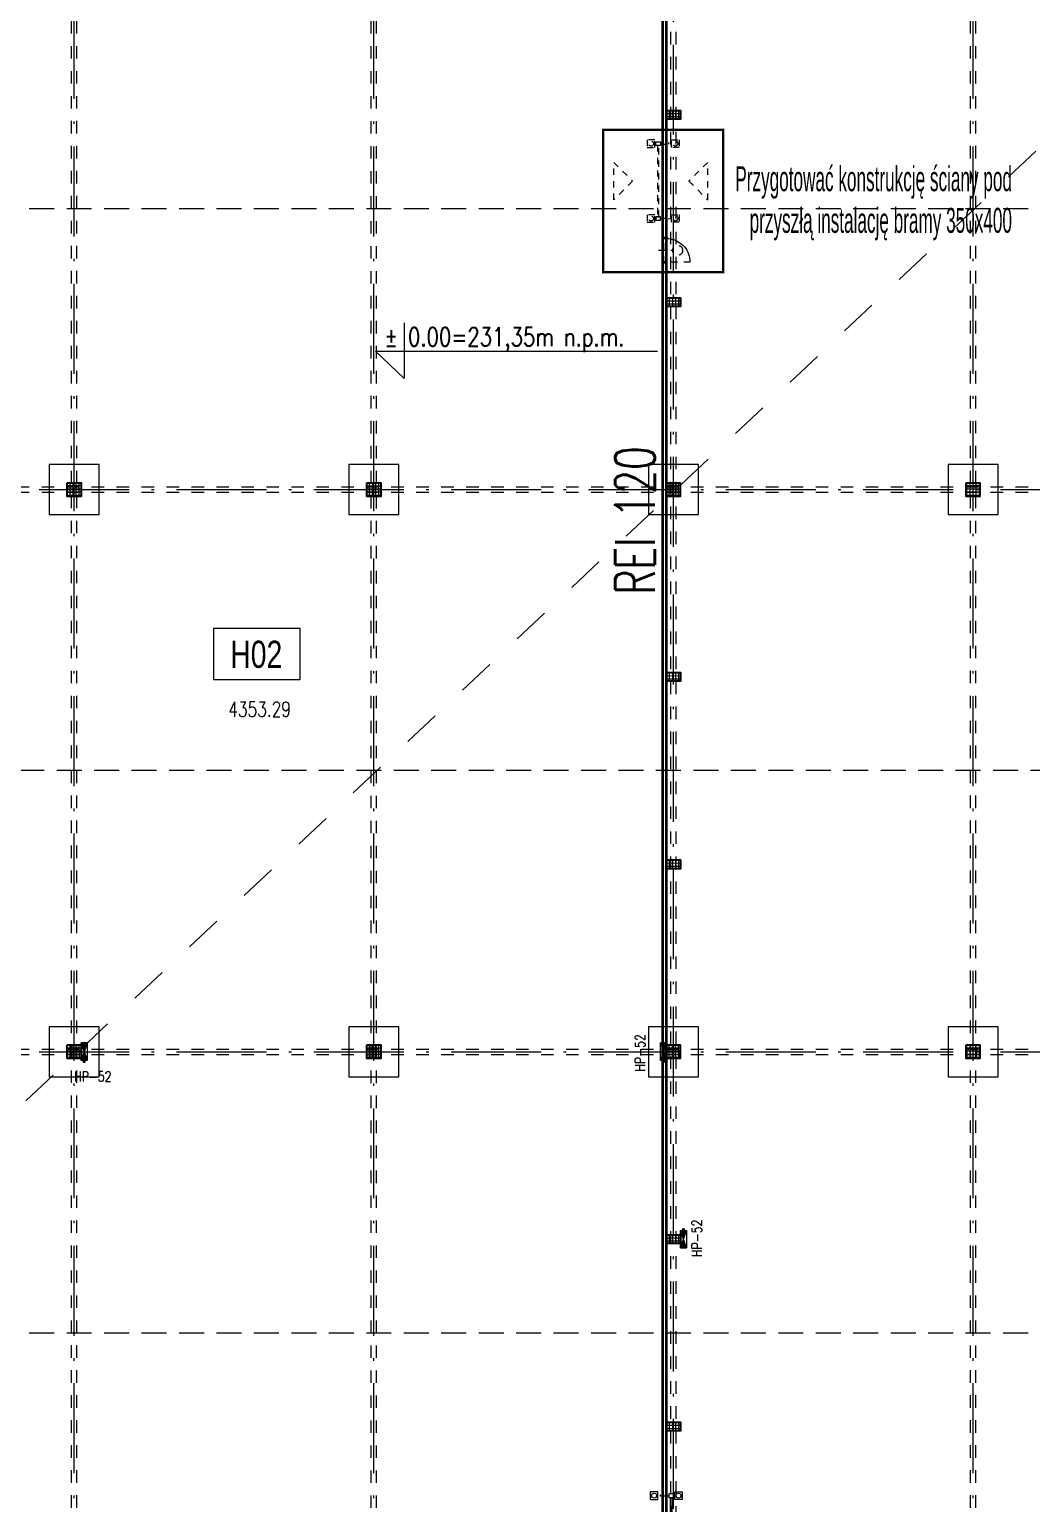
# Model space of a CAD drawing. Extents: x 6529560 to 6558080, y 5579316 to 5588131.
# Drawn here: x 6543551.5 to 6543591.6, y 5579522.6 to 5579581.6 of the extents above; entities that cross this region are included whole.
import ezdxf

# ---------------------------------------------------------------- set-up
doc = ezdxf.new("R2010")
doc.units = 0
doc.header["$MEASUREMENT"] = 0
for name, pattern in [('0.5_0.5', [1, 0.5, -0.5]), ('1$0$0$5', [1.5, 1, -0.5]), ('ACAD_ISO10W100', [18, 12, -3, 0, -3]), ('GR_SOLID', [0])]:
    doc.linetypes.add(name, pattern=pattern)
doc.layers.get('Defpoints').update_dxf_attribs({"linetype": 'CONTINUOUS'})
for name, color, linetype, lineweight in [('_AS_hydrantowa_opis', 7, 'CONTINUOUS', 25), ('_AS_hydrantowa_szafki', 240, 'CONTINUOUS', 25), ('_AS_WH_hydrant', 1, 'CONTINUOUS', 15), ('arch_bramy', 4, 'CONTINUOUS', 15), ('arch_drzwi i okna', 4, 'CONTINUOUS', 15), ('arch_drzwi i okna_znaczniki', 130, 'CONTINUOUS', 9), ('arch_fundamenty na rzucie', 3, 'CONTINUOUS', 15), ('arch_opisy', 20, 'CONTINUOUS', 13), ('arch_opisy elewacje', 7, 'GR_SOLID', 25), ('arch_osie', 181, 'CONTINUOUS', 5), ('arch_powierzchnia', 6, 'CONTINUOUS', 35), ('arch_rampa odbojnice', 255, 'CONTINUOUS', 13), ('arch_sciany dzialowe cienkie na hali', 52, 'CONTINUOUS', 15), ('arch_sciany murowane wewnetrzne', 20, 'CONTINUOUS', 25), ('arch_slupy wypelnienie', 9, 'CONTINUOUS', 13), ('arch_słupy', 8, 'CONTINUOUS', 25), ('arch_urządzenia sanitarne', 4, 'GR_SOLID', 13), ('arch_zadaszenie kratownica', 94, 'CONTINUOUS', 15), ('arch_zadaszenie krawedzie', 12, 'CONTINUOUS', 18), ('AUSSENMASSE_N3', 7, 'GR_SOLID', 18)]:
    doc.layers.add(name, color=color, linetype=linetype, lineweight=lineweight)
doc.styles.add('B_text', font='simplex.shx', dxfattribs={"width": 0.7})
doc.styles.add('GR_STANDARD', font='simplex.shx')
doc.styles.add('KA_opisy_pionów', font='romans.shx', dxfattribs={"width": 0.8})
doc.styles.get("Standard").update_dxf_attribs({"font": 'arial.ttf', "width": 0.75})
doc.styles.add('styl1', font='romans.shx', dxfattribs={"width": 0.75})
pattern_1 = [(270, (-171.38733, 0), (0.125, 0), []), (0, (-171.38733, 0), (0, 0.125), [])]
pattern_2 = [(270, (-171.46233, 0), (0.125, 0), []), (0, (-171.46233, 0), (0, 0.125), [])]

# ---------------------------------------------------------------- blocks, each defined once
blk = doc.blocks.new('A$C6D4A2805')
at = {"layer": '_AS_WH_hydrant'}
h = blk.add_hatch(color=1, dxfattribs=at)
h.dxf.hatch_style = 1
h.paths.add_polyline_path([(350, -125), (700, 0), (700, -250)])
h.paths.add_polyline_path([(0, 0), (350, -125), (0, -250)])
at = {"layer": '_AS_hydrantowa_szafki'}
blk.add_circle((743, -125), 26, dxfattribs=at)
at = {"layer": '_AS_WH_hydrant'}
for p, q in [((0, -250), (700, 0)), ((0, 0), (700, 0)), ((0, 0), (700, -250)), ((0, 0), (0, -250)), ((700, 0), (700, -250)), ((700, -250), (0, -250))]:
    blk.add_line(p, q, dxfattribs=at)

msp = doc.modelspace()

# ---------------------------------------------------------------- hatches: boundary and pattern name
at = {"layer": 'arch_slupy wypelnienie'}
h = msp.add_hatch(dxfattribs=at)
h.set_pattern_fill('ANSI37', color=256, angle=225)
h.set_pattern_definition([(270, (-4e-07, 32.14815), (0.125, 0), []), (0, (-4e-07, 32.14815), (0, 0.125), [])])
h.paths.add_polyline_path([(6543577.0072, 5579578.3951), (6543577.5572, 5579578.3951), (6543577.5572, 5579578.0451), (6543577.0072, 5579578.0451)])
h = msp.add_hatch(dxfattribs=at)
h.set_pattern_fill('ANSI37', color=256, angle=225)
h.set_pattern_definition([(270, (-3e-07, 24.64815), (0.125, 0), []), (0, (-3e-07, 24.64815), (0, 0.125), [])])
h.paths.add_polyline_path([(6543577.0072, 5579570.8951), (6543577.5572, 5579570.8951), (6543577.5572, 5579570.5451), (6543577.0072, 5579570.5451)])
h = msp.add_hatch(dxfattribs=at)
h.set_pattern_fill('ANSI37', color=256, angle=225)
h.set_pattern_definition(pattern_1)
h.paths.add_polyline_path([(6543553.0065, 5579563.4952), (6543553.5565, 5579563.4951), (6543553.5564, 5579562.9451), (6543553.0064, 5579562.9452)])
h = msp.add_hatch(dxfattribs=at)
h.set_pattern_fill('ANSI37', color=256, angle=225)
h.set_pattern_definition(pattern_1)
h.paths.add_polyline_path([(6543565.0065, 5579563.4952), (6543565.5565, 5579563.4951), (6543565.5564, 5579562.9451), (6543565.0064, 5579562.9452)])
h = msp.add_hatch(dxfattribs=at)
h.set_pattern_fill('ANSI37', color=256, angle=225)
h.set_pattern_definition(pattern_1)
h.paths.add_polyline_path([(6543577.0065, 5579563.4952), (6543577.5565, 5579563.4951), (6543577.5564, 5579562.9451), (6543577.0064, 5579562.9452)])
h = msp.add_hatch(dxfattribs=at)
h.set_pattern_fill('ANSI37', color=256, angle=225)
h.set_pattern_definition(pattern_2)
h.paths.add_polyline_path([(6543589.0065, 5579563.4952), (6543589.5565, 5579563.4951), (6543589.5564, 5579562.9451), (6543589.0064, 5579562.9452)])
h = msp.add_hatch(dxfattribs=at)
h.set_pattern_fill('ANSI37', color=256, angle=225)
h.set_pattern_definition([(270, (-1e-07, 9.64819), (0.125, 0), []), (0, (-1e-07, 9.64819), (0, 0.125), [])])
h.paths.add_polyline_path([(6543577.0072, 5579555.8952), (6543577.5572, 5579555.8952), (6543577.5572, 5579555.5452), (6543577.0072, 5579555.5452)])
h = msp.add_hatch(dxfattribs=at)
h.set_pattern_fill('ANSI37', color=256, angle=225)
h.set_pattern_definition([(270, (-3e-08, 2.14819), (0.125, 0), []), (0, (-3e-08, 2.14819), (0, 0.125), [])])
h.paths.add_polyline_path([(6543577.0072, 5579548.3952), (6543577.5572, 5579548.3952), (6543577.5572, 5579548.0452), (6543577.0072, 5579548.0452)])
h = msp.add_hatch(dxfattribs=at)
h.set_pattern_fill('ANSI37', color=256, angle=225)
h.set_pattern_definition(pattern_1)
h.paths.add_polyline_path([(6543553.0065, 5579540.9952), (6543553.5565, 5579540.9951), (6543553.5564, 5579540.4451), (6543553.0064, 5579540.4452)])
h = msp.add_hatch(dxfattribs=at)
h.set_pattern_fill('ANSI37', color=256, angle=225)
h.set_pattern_definition(pattern_1)
h.paths.add_polyline_path([(6543565.0065, 5579540.9952), (6543565.5565, 5579540.9951), (6543565.5564, 5579540.4451), (6543565.0064, 5579540.4452)])
h = msp.add_hatch(dxfattribs=at)
h.set_pattern_fill('ANSI37', color=256, angle=225)
h.set_pattern_definition(pattern_1)
h.paths.add_polyline_path([(6543577.0065, 5579540.9952), (6543577.5565, 5579540.9951), (6543577.5564, 5579540.4451), (6543577.0064, 5579540.4452)])
h = msp.add_hatch(dxfattribs=at)
h.set_pattern_fill('ANSI37', color=256, angle=225)
h.set_pattern_definition(pattern_2)
h.paths.add_polyline_path([(6543589.0065, 5579540.9952), (6543589.5565, 5579540.9951), (6543589.5564, 5579540.4451), (6543589.0064, 5579540.4452)])
h = msp.add_hatch(dxfattribs=at)
h.set_pattern_fill('ANSI37', color=256, angle=225)
h.set_pattern_definition([(270, (1e-07, -12.85181), (0.125, 0), []), (0, (1e-07, -12.85181), (0, 0.125), [])])
h.paths.add_polyline_path([(6543577.0072, 5579533.3952), (6543577.5572, 5579533.3952), (6543577.5572, 5579533.0452), (6543577.0072, 5579533.0452)])
h = msp.add_hatch(dxfattribs=at)
h.set_pattern_fill('ANSI37', color=256, angle=225)
h.set_pattern_definition([(270, (2e-07, -20.35181), (0.125, 0), []), (0, (2e-07, -20.35181), (0, 0.125), [])])
h.paths.add_polyline_path([(6543577.0072, 5579525.8952), (6543577.5572, 5579525.8952), (6543577.5572, 5579525.5452), (6543577.0072, 5579525.5452)])

# ---------------------------------------------------------------- linework, layer by layer
at = {"layer": 'arch_bramy', "linetype": '0.5_0.5', "ltscale": 0.5, "extrusion": (0, 0, -1)}
msp.add_lwpolyline([(-6543576.7623, 5579577.0451), (-6543576.7623, 5579576.9951), (-6543576.5823, 5579576.9951), (-6543576.5823, 5579577.1351), (-6543576.7623, 5579577.1351), (-6543576.7623, 5579577.0451), (-6543577.1023, 5579577.0451), (-6543577.1023, 5579577.0951), (-6543577.0823, 5579577.0951)], dxfattribs=at)
at = {"layer": 'arch_bramy', "linetype": '0.5_0.5', "ltscale": 0.5}
for points in [[(6543576.7023, 5579574.1351), (6543576.7023, 5579576.9951), (6543576.6423, 5579576.9951), (6543576.6423, 5579574.1351), (6543576.7023, 5579574.1351)], [(6543576.7623, 5579574.0851), (6543576.7623, 5579574.1351), (6543576.5823, 5579574.1351), (6543576.5823, 5579573.9951), (6543576.7623, 5579573.9951), (6543576.7623, 5579574.0851), (6543577.1023, 5579574.0851), (6543577.1023, 5579574.0351), (6543577.0823, 5579574.0351)]]:
    msp.add_lwpolyline(points, dxfattribs=at)
at = {"layer": 'arch_bramy', "extrusion": (0, 0, -1)}
msp.add_lwpolyline([(-6543577.1023, 5579522.9351), (-6543577.1023, 5579522.8851), (-6543577.2823, 5579522.8851), (-6543577.2823, 5579523.0251), (-6543577.1023, 5579523.0251), (-6543577.1023, 5579522.9351), (-6543576.7623, 5579522.9351), (-6543576.7623, 5579522.9851), (-6543576.7823, 5579522.9851)], dxfattribs=at)
at = {"layer": 'arch_bramy'}
msp.add_lwpolyline([(6543577.1623, 5579520.0251), (6543577.1623, 5579522.8851), (6543577.2223, 5579522.8851), (6543577.2223, 5579520.0251), (6543577.1623, 5579520.0251)], dxfattribs=at)
at = {"layer": 'arch_drzwi i okna', "linetype": '0.5_0.5', "ltscale": 0.5, "extrusion": (0, 0, -1)}
for points in [[(-6543577.0073, 5579573.32), (-6543577.0253, 5579573.32), (-6543577.0253, 5579573.27), (-6543576.9628, 5579573.27), (-6543576.9628, 5579573.255), (-6543576.8372, 5579573.255), (-6543576.8372, 5579573.32), (-6543576.8572, 5579573.32)], [(-6543577.0038, 5579573.265), (-6543577.0857, 5579573.2614), (-6543577.167, 5579573.2507), (-6543577.2471, 5579573.233), (-6543577.3253, 5579573.2083), (-6543577.401, 5579573.1769), (-6543577.4738, 5579573.1391), (-6543577.543, 5579573.095), (-6543577.608, 5579573.0451), (-6543577.6685, 5579572.9897), (-6543577.7239, 5579572.9292), (-6543577.7738, 5579572.8642), (-6543577.8179, 5579572.795), (-6543577.8557, 5579572.7223), (-6543577.8871, 5579572.6465), (-6543577.9118, 5579572.5683), (-6543577.9295, 5579572.4882), (-6543577.9402, 5579572.4069), (-6543577.9438, 5579572.325), (-6543576.9638, 5579572.325), (-6543576.9638, 5579573.265), (-6543577.0038, 5579573.265), (-6543577.0038, 5579572.325)]]:
    msp.add_lwpolyline(points, dxfattribs=at)
at = {"layer": 'arch_drzwi i okna', "linetype": '0.5_0.5', "ltscale": 0.5}
msp.add_lwpolyline([(6543577.0073, 5579572.27), (6543577.0253, 5579572.27), (6543577.0253, 5579572.32), (6543576.9628, 5579572.32), (6543576.9628, 5579572.335), (6543576.8372, 5579572.335), (6543576.8372, 5579572.27), (6543576.8572, 5579572.27)], dxfattribs=at)
at = {"layer": 'arch_drzwi i okna_znaczniki', "linetype": '0.5_0.5', "ltscale": 0.5}
msp.add_line((6543576.6804, 5579572.795), (6543577.2492, 5579572.795), dxfattribs=at)
msp.add_circle((6543577.4492, 5579572.795, 13.8796), 0.2, dxfattribs=at)
at = {"layer": 'arch_fundamenty na rzucie', "extrusion": (4.9484e-09, 8.02145e-10, 1)}
for points in [[(6543554.2816, 5579564.22), (6543552.2816, 5579564.2203), (6543552.2814, 5579562.2203), (6543554.2814, 5579562.22)], [(6543566.2816, 5579564.22), (6543564.2816, 5579564.2203), (6543564.2814, 5579562.2203), (6543566.2814, 5579562.22)], [(6543578.2816, 5579564.22), (6543576.2816, 5579564.2202), (6543576.2814, 5579562.2202), (6543578.2814, 5579562.22)], [(6543590.2816, 5579564.22), (6543588.2816, 5579564.2202), (6543588.2814, 5579562.2202), (6543590.2814, 5579562.22)], [(6543554.2816, 5579541.72), (6543552.2816, 5579541.7203), (6543552.2814, 5579539.7203), (6543554.2814, 5579539.72)], [(6543566.2816, 5579541.72), (6543564.2816, 5579541.7203), (6543564.2814, 5579539.7203), (6543566.2814, 5579539.72)], [(6543578.2816, 5579541.72), (6543576.2816, 5579541.7202), (6543576.2814, 5579539.7202), (6543578.2814, 5579539.72)], [(6543590.2816, 5579541.72), (6543588.2816, 5579541.7202), (6543588.2814, 5579539.7202), (6543590.2814, 5579539.72)]]:
    msp.add_lwpolyline(points, close=True, dxfattribs=at)
at = {"layer": 'arch_opisy'}
msp.add_lwpolyline([(6543566.5004, 5579569.8938), (6543566.5004, 5579567.6651), (6543565.3505, 5579568.7545), (6543576.6408, 5579568.7545)], dxfattribs=at)
msp.add_lwpolyline([(6543558.8616, 5579555.6188), (6543562.336, 5579555.6188), (6543562.336, 5579557.6595), (6543558.8616, 5579557.6595)], close=True, dxfattribs=at)
at = {"layer": 'arch_osie', "linetype": 'ACAD_ISO10W100', "ltscale": 0.3, "extrusion": (-4.94832e-09, -8.0265e-10, 1), "elevation": 0}
msp.add_lwpolyline([(6543577.2822, 5579500.4239), (6543577.2822, 5579616.1902)], dxfattribs=at)
at = {"layer": 'arch_osie', "linetype": 'ACAD_ISO10W100', "ltscale": 0.3, "extrusion": (-4.94832e-09, -8.0265e-10, 1)}
for points in [[(6543553.2822, 5579501.8539), (6543553.2822, 5579613.5652)], [(6543565.2822, 5579501.8539), (6543565.2822, 5579613.5652)], [(6543589.2822, 5579501.8539), (6543589.2822, 5579613.5652)], [(6543507.8822, 5579563.2202), (6543634.6822, 5579563.2202)], [(6543507.8822, 5579540.7202), (6543634.6822, 5579540.7202)]]:
    msp.add_lwpolyline(points, dxfattribs=at)
at = {"layer": 'arch_osie', "linetype": '0.5_0.5', "ltscale": 3}
msp.add_lwpolyline([(6543529.4815, 5579518.2102), (6543625.5823, 5579608.5152)], dxfattribs=at)
at = {"layer": 'arch_osie', "linetype": '0.5_0.5', "const_width": 0.1}
msp.add_lwpolyline([(6543574.4692, 5579577.618), (6543579.2698, 5579577.618), (6543579.2698, 5579571.9218), (6543574.4692, 5579571.9218)], close=True, dxfattribs=at)
at = {"layer": 'arch_powierzchnia'}
for points in [[(6543576.8573, 5579608.5202), (6543529.4823, 5579608.5202), (6543529.4823, 5579540.5194), (6543516.9822, 5579540.5202), (6543516.9821, 5579535.2952), (6543529.4815, 5579535.2952), (6543529.4921, 5579518.1502), (6543576.8573, 5579518.1502)], [(6543577.0074, 5579585.2951), (6543613.9823, 5579585.2951), (6543613.9823, 5579579.8952), (6543625.5823, 5579579.8963), (6543625.5822, 5579574.6702), (6543619.2821, 5579574.6696), (6543619.2822, 5579563.0202), (6543625.5823, 5579563.0208), (6543625.5823, 5579518.1452), (6543577.0072, 5579518.1452)]]:
    msp.add_lwpolyline(points, close=True, dxfattribs=at)
at = {"layer": 'arch_rampa odbojnice', "color": 7, "linetype": '0.5_0.5', "ltscale": 0.5}
for points in [[(6543576.5323, 5579576.9151), (6543576.5323, 5579577.2151), (6543576.2323, 5579577.2151), (6543576.2323, 5579576.9151)], [(6543577.2092, 5579576.9151), (6543577.2092, 5579577.2151), (6543577.5092, 5579577.2151), (6543577.5092, 5579576.9151)], [(6543576.5323, 5579573.9151), (6543576.5323, 5579574.2151), (6543576.2323, 5579574.2151), (6543576.2323, 5579573.9151)], [(6543577.2092, 5579573.9151), (6543577.2092, 5579574.2151), (6543577.5092, 5579574.2151), (6543577.5092, 5579573.9151)]]:
    msp.add_lwpolyline(points, close=True, dxfattribs=at)
at = {"layer": 'arch_rampa odbojnice', "color": 7}
for points in [[(6543576.6554, 5579522.8051), (6543576.6554, 5579523.1051), (6543576.3554, 5579523.1051), (6543576.3554, 5579522.8051)], [(6543577.3323, 5579522.8051), (6543577.3323, 5579523.1051), (6543577.6323, 5579523.1051), (6543577.6323, 5579522.8051)]]:
    msp.add_lwpolyline(points, close=True, dxfattribs=at)
at = {"layer": 'arch_rampa odbojnice', "color": 7, "linetype": '0.5_0.5', "ltscale": 0.5}
for centre in [(6543576.3823, 5579577.0652, 13.8796), (6543577.3592, 5579577.0652, 13.8796), (6543576.3823, 5579574.0652, 13.8796), (6543577.3592, 5579574.0652, 13.8796)]:
    msp.add_circle(centre, 0.0994, dxfattribs=at)
at = {"layer": 'arch_rampa odbojnice', "color": 7}
for centre in [(6543576.5054, 5579522.9553, 13.8796), (6543577.4823, 5579522.9553, 13.8796)]:
    msp.add_circle(centre, 0.0994, dxfattribs=at)
at = {"layer": 'arch_sciany dzialowe cienkie na hali'}
msp.add_lwpolyline([(6543576.8573, 5579600.9202), (6543577.0073, 5579600.9202), (6543577.0073, 5579522.9351), (6543576.8573, 5579522.9351)], close=True, dxfattribs=at)
at = {"layer": 'arch_sciany murowane wewnetrzne', "linetype": '0.5_0.5', "ltscale": 0.5}
for p, q in [((6543577.0073, 5579573.295), (6543576.8572, 5579573.295)), ((6543577.0073, 5579572.295), (6543576.8572, 5579572.295))]:
    msp.add_line(p, q, dxfattribs=at)
at = {"layer": 'arch_słupy'}
for points in [[(6543577.0072, 5579578.3951), (6543577.5572, 5579578.3951), (6543577.5572, 5579578.0451), (6543577.0072, 5579578.0451)], [(6543577.0072, 5579570.8951), (6543577.5572, 5579570.8951), (6543577.5572, 5579570.5451), (6543577.0072, 5579570.5451)], [(6543577.0072, 5579555.8952), (6543577.5572, 5579555.8952), (6543577.5572, 5579555.5452), (6543577.0072, 5579555.5452)], [(6543577.0072, 5579548.3952), (6543577.5572, 5579548.3952), (6543577.5572, 5579548.0452), (6543577.0072, 5579548.0452)], [(6543577.0072, 5579533.3952), (6543577.5572, 5579533.3952), (6543577.5572, 5579533.0452), (6543577.0072, 5579533.0452)], [(6543577.0072, 5579525.8952), (6543577.5572, 5579525.8952), (6543577.5572, 5579525.5452), (6543577.0072, 5579525.5452)]]:
    msp.add_lwpolyline(points, close=True, dxfattribs=at)
at = {"layer": 'arch_słupy', "extrusion": (4.9484e-09, 8.02145e-10, 1)}
for points in [[(6543553.0065, 5579563.4952), (6543553.5565, 5579563.4951), (6543553.5564, 5579562.9451), (6543553.0064, 5579562.9452), (6543553.0065, 5579563.4952)], [(6543565.0065, 5579563.4952), (6543565.5565, 5579563.4951), (6543565.5564, 5579562.9451), (6543565.0064, 5579562.9452), (6543565.0065, 5579563.4952)], [(6543577.0065, 5579563.4952), (6543577.5565, 5579563.4951), (6543577.5564, 5579562.9451), (6543577.0064, 5579562.9452), (6543577.0065, 5579563.4952)], [(6543589.0065, 5579563.4952), (6543589.5565, 5579563.4951), (6543589.5564, 5579562.9451), (6543589.0064, 5579562.9452), (6543589.0065, 5579563.4952)], [(6543553.0065, 5579540.9952), (6543553.5565, 5579540.9951), (6543553.5564, 5579540.4451), (6543553.0064, 5579540.4452), (6543553.0065, 5579540.9952)], [(6543565.0065, 5579540.9952), (6543565.5565, 5579540.9951), (6543565.5564, 5579540.4451), (6543565.0064, 5579540.4452), (6543565.0065, 5579540.9952)], [(6543577.0065, 5579540.9952), (6543577.5565, 5579540.9951), (6543577.5564, 5579540.4451), (6543577.0064, 5579540.4452), (6543577.0065, 5579540.9952)], [(6543589.0065, 5579540.9952), (6543589.5565, 5579540.9951), (6543589.5564, 5579540.4451), (6543589.0064, 5579540.4452), (6543589.0065, 5579540.9952)]]:
    msp.add_lwpolyline(points, dxfattribs=at)
at = {"layer": 'arch_urządzenia sanitarne', "linetype": '0.5_0.5', "ltscale": 0.5}
for points in [[(6543574.8923, 5579574.8151), (6543574.8923, 5579576.3151), (6543575.6423, 5579575.5651), (6543574.8923, 5579574.8151)], [(6543578.6527, 5579574.8151), (6543578.6527, 5579576.3151), (6543577.9027, 5579575.5651), (6543578.6527, 5579574.8151)]]:
    msp.add_lwpolyline(points, dxfattribs=at)
at = {"layer": 'arch_zadaszenie kratownica', "linetype": '0.5_0.5'}
for points in [[(6543553.1772, 5579518.4702), (6543553.1772, 5579608.5202)], [(6543553.3872, 5579518.4702), (6543553.3872, 5579608.5202)], [(6543565.1772, 5579518.4665), (6543565.1772, 5579608.5165)], [(6543565.3872, 5579518.4665), (6543565.3872, 5579608.5165)], [(6543589.1772, 5579518.4701), (6543589.1772, 5579608.5202)], [(6543589.3872, 5579518.4701), (6543589.3872, 5579608.5202)], [(6543577.1772, 5579517.0352), (6543577.1772, 5579607.0852)], [(6543577.3872, 5579517.0352), (6543577.3872, 5579607.0852)], [(6543516.9822, 5579563.3252), (6543625.5822, 5579563.3252)], [(6543516.9822, 5579563.1152), (6543625.5822, 5579563.1152)], [(6543516.9822, 5579540.8252), (6543625.5822, 5579540.8252)], [(6543516.9822, 5579540.6152), (6543625.5822, 5579540.6152)]]:
    msp.add_lwpolyline(points, dxfattribs=at)
at = {"layer": 'arch_zadaszenie krawedzie', "linetype": '1$0$0$5'}
for points in [[(6543516.9822, 5579574.4698), (6543625.5822, 5579574.4698)], [(6543625.5822, 5579551.9702), (6543516.9822, 5579551.9695)], [(6543516.9822, 5579529.4692), (6543625.5822, 5579529.4692)]]:
    msp.add_lwpolyline(points, dxfattribs=at)

# ---------------------------------------------------------------- block references
at = {"layer": '_AS_WH_hydrant', "xscale": 0.001000000005999, "yscale": 0.001000000005999, "zscale": 0.001000000005999}
for p, rotation in [((6543553.8065, 5579541.0701, 13.8427), 270), ((6543577.0081, 5579541.0701, 13.8427), 270), ((6543577.5589, 5579532.8701, 13.8427), 90)]:
    msp.add_blockref('A$C6D4A2805', p, dxfattribs=dict(at, rotation=rotation))

# ---------------------------------------------------------------- texts
at = {"layer": '_AS_hydrantowa_opis', "char_height": 0.4, "width": 16.561067, "attachment_point": 1, "rotation": 90, "style": 'KA_opisy_pionów'}
for insert in [(6543575.7452, 5579539.9308, 27.7223), (6543578.0232, 5579532.5082, 27.7223)]:
    msp.add_mtext('HP-52', dxfattribs=dict(at, insert=insert))
at = {"layer": '_AS_hydrantowa_opis', "insert": (6543553.2806, 5579539.9285, 13.8427), "char_height": 0.4, "width": 16.561067, "attachment_point": 1, "style": 'KA_opisy_pionów'}
msp.add_mtext('HP-52', dxfattribs=at)
at = {"layer": 'arch_opisy', "linetype": 'Continuous', "extrusion": (-4.94823e-09, -8.03164e-10, 1), "insert": (6543590.8391, 5579573.1913, 0.0406), "char_height": 1, "attachment_point": 9, "text_direction": (1, 0.000104, 0), "style": 'B_text'}
msp.add_mtext_dynamic_manual_height_columns('{\\fArial Narrow|b0|i0|c238|p34;\\W0.6;Przygotować konstrukcję ściany pod przyszłą instalację bramy 350x400}', width=11.294571, gutter_width=12.5, heights=[0], dxfattribs=at)
at = {"layer": 'arch_opisy', "linetype": 'Continuous', "extrusion": (4.94824e-09, -8.03157e-10, 1), "insert": (6543574.942, 5579564.9601, 6.5405), "char_height": 1.6, "attachment_point": 3, "text_direction": (0.000102, 1, 0), "style": 'B_text'}
msp.add_mtext_dynamic_manual_height_columns('\\pi1.50667;REI 120', width=15.718682, gutter_width=12.5, heights=[0], dxfattribs=at)
at = {"layer": 'arch_opisy elewacje', "style": 'GR_STANDARD', "width": 0.784722}
msp.add_text('%%P 0.00=231,35m n.p.m.', height=0.736501, dxfattribs=at).set_placement((6543565.7082, 5579568.9628))
at = {"layer": 'AUSSENMASSE_N3', "color": 7, "width": 0.75}
msp.add_text('H02', height=1.08594, dxfattribs=at).set_placement((6543559.5305, 5579556.0845, 0.0369))
at = {"layer": 'Defpoints', "insert": (6543559.4542, 5579554.7281), "char_height": 0.6, "attachment_point": 1, "style": 'styl1'}
msp.add_mtext_dynamic_manual_height_columns('4353.29', width=1.902558, gutter_width=12.5, heights=[0], dxfattribs=at)

doc.saveas('drawing.dxf')
